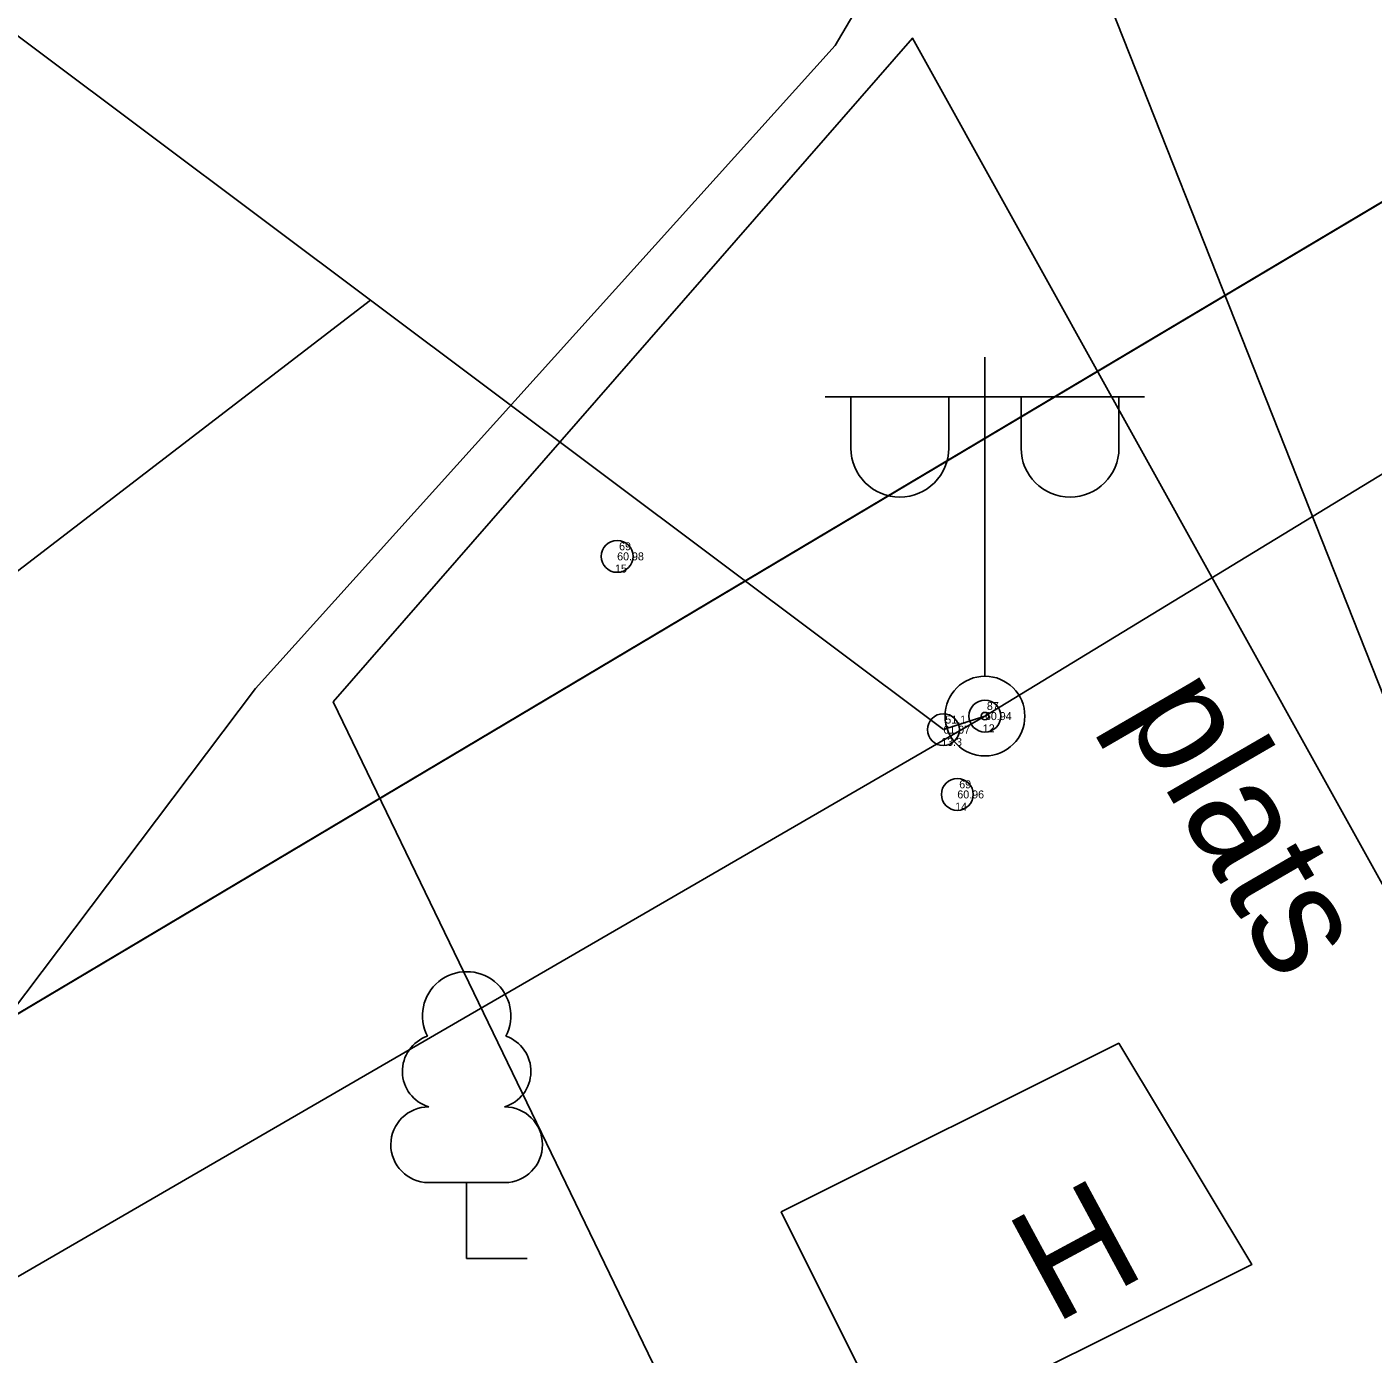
# Model space of a CAD drawing. Extents: x 641482 to 641627, y 6456928 to 6457080.
# Drawn here: x 641568.11 to 641576.54, y 6457005.58 to 6457013.9 of the extents above; entities that cross this region are included whole.
import ezdxf

# ---------------------------------------------------------------- set-up
doc = ezdxf.new("R2010")
doc.units = 0
for name, color, linetype in [('ABIJOONIS', 7, 'Continuous'), ('HOONE', 7, 'Continuous'), ('Level 55', 7, 'Continuous'), ('MOOTKOOD', 7, 'Continuous'), ('MOOTKORG-EH2000', 7, 'Continuous'), ('MOOTMPUNKT', 7, 'Continuous'), ('MOOTNR', 7, 'Continuous'), ('MPKAABEL', 7, 'Continuous'), ('MPOHULIIN', 7, 'Continuous'), ('PIIR', 7, 'Continuous'), ('POST', 7, 'Continuous'), ('PUU', 7, 'Continuous'), ('RAJATIS', 7, 'Continuous'), ('TEE', 7, 'Continuous')]:
    doc.layers.add(name, color=color, linetype=linetype)

msp = doc.modelspace()

# ---------------------------------------------------------------- linework, layer by layer
at = {"layer": 'ABIJOONIS'}
msp.add_lwpolyline([(641547.6917, 6457006.9045), (641563.3824, 6457006.9045), (641570.2628, 6457012.1873)], dxfattribs=at)
at = {"layer": 'HOONE'}
msp.add_lwpolyline([(641573.5564, 6457005.0306), (641572.8355, 6457006.4736), (641574.95, 6457007.53), (641575.783, 6457006.143), (641573.5564, 6457005.0306)], dxfattribs=at)
at = {"layer": 'Level 55'}
for p, q in [((641571.808, 6457010.582), (641571.808, 6457010.582)), ((641574.112, 6457009.581), (641574.112, 6457009.581)), ((641573.8516, 6457009.496), (641573.8516, 6457009.496)), ((641573.939, 6457009.09), (641573.939, 6457009.09))]:
    msp.add_line(p, q, dxfattribs=at)
at = {"layer": 'MOOTMPUNKT'}
for centre in [(641571.808, 6457010.582), (641574.112, 6457009.581), (641573.8516, 6457009.496), (641573.939, 6457009.09)]:
    msp.add_circle(centre, 0.1, dxfattribs=at)
at = {"layer": 'MPKAABEL'}
for points in [[(641550.7618, 6457026.7033), (641551.956, 6457026.039), (641557.4935, 6457022.0193), (641561.336, 6457018.7532), (641564.597, 6457016.436), (641573.8516, 6457009.496), (641574.112, 6457009.581)], [(641557.4935, 6457022.0193), (641561.336, 6457018.7532), (641564.597, 6457016.436), (641573.8516, 6457009.496), (641574.112, 6457009.581)]]:
    msp.add_lwpolyline(points, dxfattribs=at)
at = {"layer": 'MPOHULIIN'}
msp.add_lwpolyline([(641549.861, 6456995.518), (641574.112, 6457009.581), (641596.8358, 6457023.4312)], dxfattribs=at)
at = {"layer": 'PIIR'}
for points in [[(641540.68, 6457063.18), (641570.72, 6457080.23), (641601.76, 6457027.78), (641516.19, 6456976.84), (641505.99, 6456985.6), (641482.39, 6457005.85)], [(641603.48, 6457028.81), (641607.03, 6457022.75), (641573.3, 6457002.7), (641588.67, 6456976.54), (641568.62, 6456958.15), (641552.05, 6456976.42), (641526.64, 6456960.83), (641516.19, 6456976.84)]]:
    msp.add_lwpolyline(points, close=True, dxfattribs=at)
at = {"layer": 'POST'}
for p, q in [((641574.112, 6457009.831), (641574.112, 6457011.831)), ((641574.112, 6457011.581), (641573.112, 6457011.581)), ((641573.2725, 6457011.2601), (641573.2725, 6457011.581)), ((641573.8854, 6457011.2601), (641573.8854, 6457011.581)), ((641574.112, 6457011.581), (641575.112, 6457011.581)), ((641574.3386, 6457011.2601), (641574.3386, 6457011.581)), ((641574.9515, 6457011.2601), (641574.9515, 6457011.581)), ((641574.112, 6457009.581), (641574.112, 6457009.581))]:
    msp.add_line(p, q, dxfattribs=at)
for radius in [0.25, 0.0234]:
    msp.add_circle((641574.112, 6457009.581), radius, dxfattribs=at)
for centre in [(641573.579, 6457011.2601), (641574.645, 6457011.2601)]:
    msp.add_arc(centre, 0.3064, 180, 0, dxfattribs=at)
at = {"layer": 'PUU'}
for p, q in [((641571.105, 6457006.657), (641570.625, 6457006.657)), ((641570.865, 6457006.182), (641570.865, 6457006.657)), ((641571.245, 6457006.182), (641570.865, 6457006.182))]:
    msp.add_line(p, q, dxfattribs=at)
for centre, radius, start, end in [((641570.865, 6457007.702), 0.277, 332.5799, 207.4201), ((641570.6949, 6457007.3546), 0.2326, 109.02174, 253.14154), ((641571.0351, 6457007.3546), 0.2326, 286.85082, 70.98591), ((641570.6275, 6457006.8945), 0.2375, 90.0016, 269.3953), ((641571.1025, 6457006.8945), 0.2375, 270.6047, 89.9984)]:
    msp.add_arc(centre, radius, start, end, dxfattribs=at)
at = {"layer": 'RAJATIS'}
for points in [[(641574.707, 6457014.519), (641580.775, 6457016.75), (641582.731, 6457011.281), (641576.847, 6457009.107)], [(641570.028, 6457009.671), (641573.659, 6457013.83), (641578.299, 6457005.472), (641573.429, 6457002.633)]]:
    msp.add_lwpolyline(points, close=True, dxfattribs=at)
at = {"layer": 'TEE'}
msp.add_lwpolyline([(641583.734, 6457045.343), (641573.184, 6457040.608), (641572.4981, 6457039.9858), (641572.4002, 6457039.4247), (641572.6293, 6457038.928), (641576.558, 6457034.047), (641578.087, 6457029.497), (641578.139, 6457025.486), (641577.2985, 6457021.6506), (641575.443, 6457017.64), (641573.1735, 6457013.7841), (641569.542, 6457009.753), (641567.5831, 6457007.1568), (641564.2204, 6457003.111)], dxfattribs=at)

# ---------------------------------------------------------------- texts
at = {"layer": 'HOONE'}
msp.add_text('H', height=0.7, rotation=28.36393, dxfattribs=at).set_placement((641574.545, 6457005.766))
at = {"layer": 'MOOTKOOD'}
for s, p in [('69', (641571.8201, 6457010.6202)), ('87', (641574.1241, 6457009.6192)), ('51.1', (641573.8638, 6457009.5342)), ('69', (641573.9511, 6457009.1282))]:
    msp.add_text(s, height=0.05, dxfattribs=at).set_placement(p)
at = {"layer": 'MOOTKORG-EH2000'}
for s, p in [('60.98', (641571.808, 6457010.557)), ('60.94', (641574.112, 6457009.556)), ('61.07', (641573.8516, 6457009.471)), ('60.96', (641573.939, 6457009.065))]:
    msp.add_text(s, height=0.05, dxfattribs=at).set_placement(p)
at = {"layer": 'MOOTNR'}
for s, p in [('15', (641571.7944, 6457010.4804)), ('12', (641574.0984, 6457009.4794)), ('13.3', (641573.838, 6457009.3944)), ('14', (641573.9254, 6457008.9884))]:
    msp.add_text(s, height=0.05, dxfattribs=at).set_placement(p)
at = {"layer": 'RAJATIS'}
msp.add_text('plats', height=0.7, rotation=300.12671, dxfattribs=at).set_placement((641574.9598, 6457009.607))

doc.saveas('drawing.dxf')
